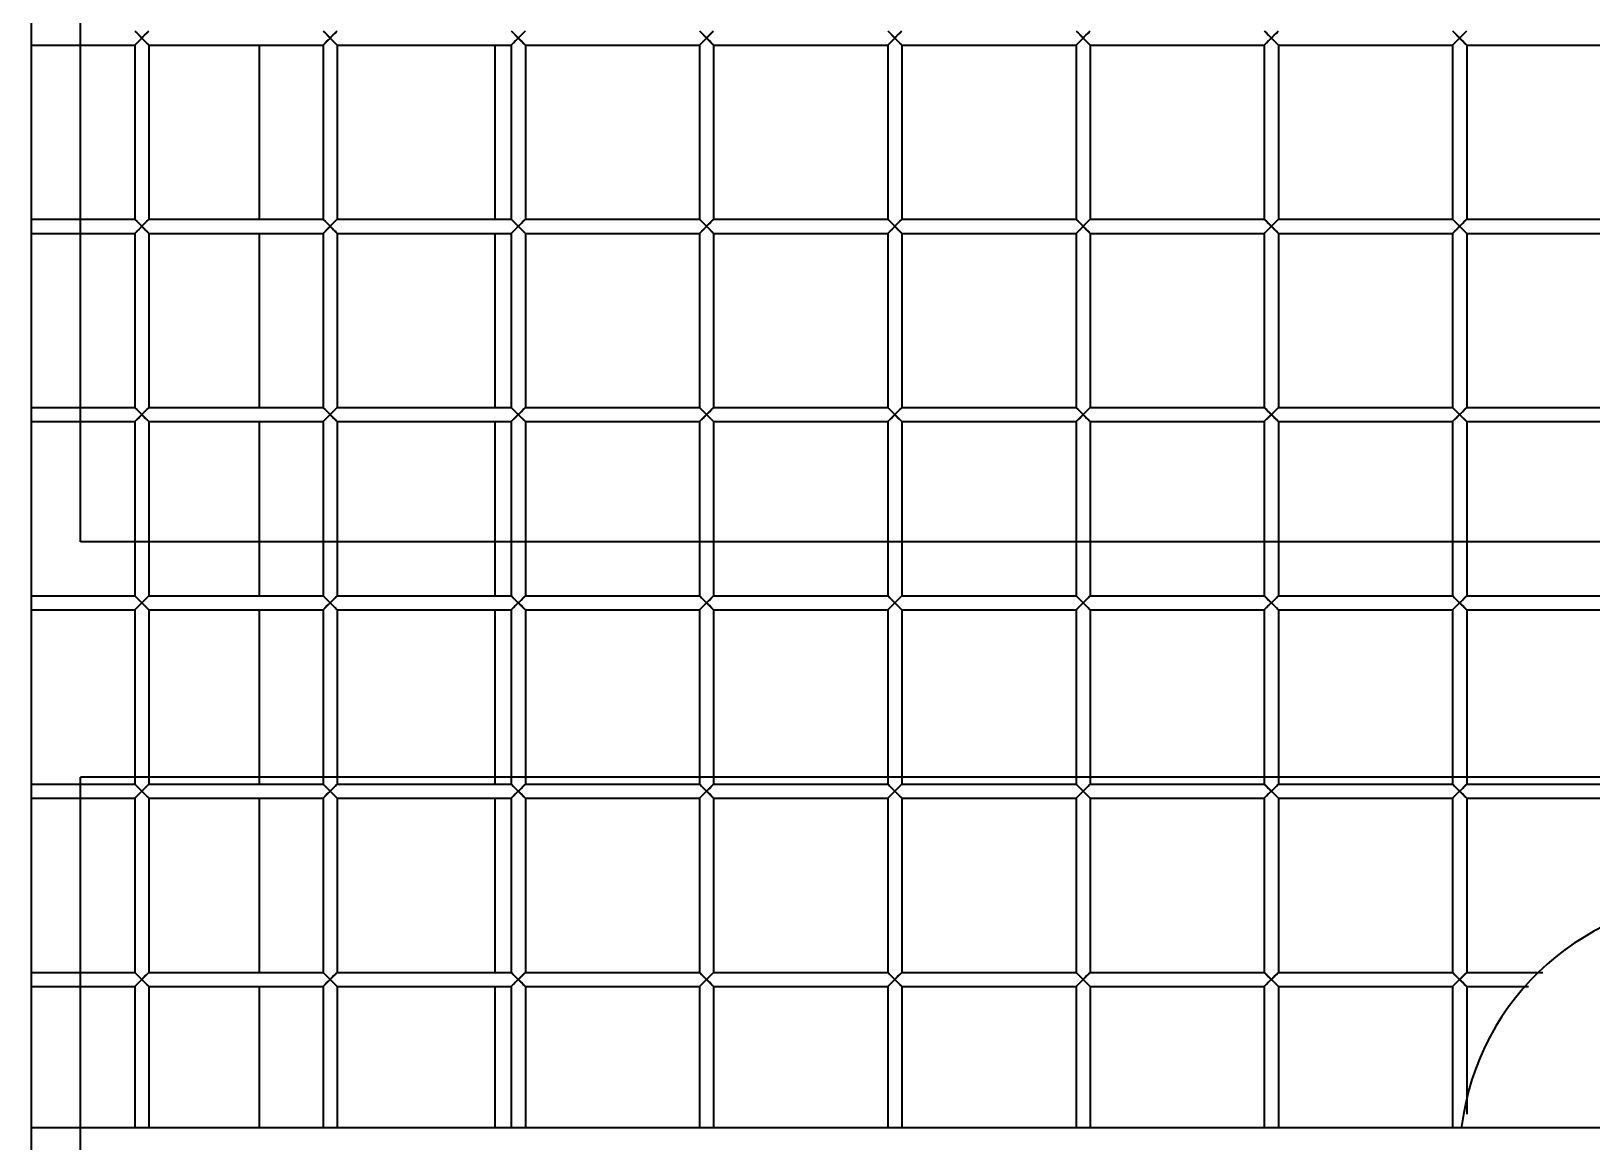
# Model space of a CAD drawing. Header units: millimetres. Extents: x 32496 to 166256, y 3504 to 23939.
# Drawn here: x 69754.5 to 70086.1, y 12553.7 to 12789.6 of the extents above; entities that cross this region are included whole.
import ezdxf

# ---------------------------------------------------------------- set-up
doc = ezdxf.new("R2010")
doc.units = ezdxf.units.MM
doc.layers.get('0').update_dxf_attribs({"lineweight": 35})

# ---------------------------------------------------------------- blocks, each defined once
blk = doc.blocks.new('DRGTJHYTHRTTR')
at = {"color": 7, "linetype": 'Continuous'}
for p, q in [((51844.04, -50285.69), (51844.04, -49732.69)), ((53199.04, -50285.69), (51844.04, -50285.69)), ((53199.04, -50335.69), (51844.04, -50335.69)), ((51844.04, -50735.69), (51844.04, -50335.69))]:
    blk.add_line(p, q, dxfattribs=at)
blk = doc.blocks.new('8-1250')
at = {"linetype": 'Continuous'}
for p, q in [((-3291.63, -33446.27), (-3291.63, -34431.79)), ((-3269.63, -34181.79), (-3268.13, -34183.29)), ((-3269.63, -34184.79), (-3266.63, -34181.79)), ((-3229.63, -34181.79), (-3228.13, -34183.29)), ((-3229.63, -34184.79), (-3226.63, -34181.79)), ((-3189.63, -34181.79), (-3188.13, -34183.29)), ((-3189.63, -34184.79), (-3186.63, -34181.79)), ((-3149.63, -34181.79), (-3148.13, -34183.29)), ((-3149.63, -34184.79), (-3146.63, -34181.79)), ((-3109.63, -34181.79), (-3108.13, -34183.29)), ((-3109.63, -34184.79), (-3106.63, -34181.79)), ((-3069.63, -34181.79), (-3068.13, -34183.29)), ((-3069.63, -34184.79), (-3066.63, -34181.79)), ((-3029.63, -34181.79), (-3028.13, -34183.29)), ((-3029.63, -34184.79), (-3026.63, -34181.79)), ((-2989.63, -34181.79), (-2988.13, -34183.29)), ((-2989.63, -34184.79), (-2986.63, -34181.79)), ((-3291.63, -34184.79), (-3269.63, -34184.79)), ((-3269.63, -34184.79), (-3269.63, -34221.79)), ((-3266.63, -34184.79), (-3268.13, -34183.29)), ((-3266.63, -34184.79), (-3266.63, -34221.79)), ((-3266.63, -34184.79), (-3229.63, -34184.79)), ((-3243.13, -34221.79), (-3243.13, -34184.79)), ((-3229.63, -34184.79), (-3229.63, -34221.79)), ((-3226.63, -34184.79), (-3228.13, -34183.29)), ((-3226.63, -34184.79), (-3226.63, -34221.79)), ((-3226.63, -34184.79), (-3189.63, -34184.79)), ((-3193.13, -34184.79), (-3193.13, -34221.79)), ((-3189.63, -34184.79), (-3189.63, -34221.79)), ((-3186.63, -34184.79), (-3188.13, -34183.29)), ((-3186.63, -34184.79), (-3186.63, -34221.79)), ((-3186.63, -34184.79), (-3149.63, -34184.79)), ((-3149.63, -34184.79), (-3149.63, -34221.79)), ((-3146.63, -34184.79), (-3148.13, -34183.29)), ((-3146.63, -34184.79), (-3146.63, -34221.79)), ((-3146.63, -34184.79), (-3109.63, -34184.79)), ((-3109.63, -34184.79), (-3109.63, -34221.79)), ((-3106.63, -34184.79), (-3108.13, -34183.29)), ((-3106.63, -34184.79), (-3106.63, -34221.79)), ((-3106.63, -34184.79), (-3069.63, -34184.79)), ((-3069.63, -34184.79), (-3069.63, -34221.79)), ((-3066.63, -34184.79), (-3068.13, -34183.29)), ((-3066.63, -34184.79), (-3066.63, -34221.79)), ((-3066.63, -34184.79), (-3029.63, -34184.79)), ((-3029.63, -34184.79), (-3029.63, -34221.79)), ((-3026.63, -34184.79), (-3028.13, -34183.29)), ((-3026.63, -34184.79), (-3026.63, -34221.79)), ((-3026.63, -34184.79), (-2989.63, -34184.79)), ((-2989.63, -34184.79), (-2989.63, -34221.79)), ((-2986.63, -34184.79), (-2988.13, -34183.29)), ((-2986.63, -34184.79), (-2986.63, -34221.79)), ((-2986.63, -34184.79), (-2949.63, -34184.79)), ((-3291.63, -34221.79), (-3269.63, -34221.79)), ((-3291.63, -34224.79), (-3269.63, -34224.79)), ((-3269.63, -34221.79), (-3268.13, -34223.29)), ((-3269.63, -34224.79), (-3266.63, -34221.79)), ((-3269.63, -34224.79), (-3269.63, -34261.79)), ((-3266.63, -34224.79), (-3268.13, -34223.29)), ((-3266.63, -34221.79), (-3229.63, -34221.79)), ((-3266.63, -34224.79), (-3266.63, -34261.79)), ((-3266.63, -34224.79), (-3229.63, -34224.79)), ((-3243.13, -34261.79), (-3243.13, -34224.79)), ((-3229.63, -34221.79), (-3228.13, -34223.29)), ((-3229.63, -34224.79), (-3226.63, -34221.79)), ((-3229.63, -34224.79), (-3229.63, -34261.79)), ((-3226.63, -34224.79), (-3228.13, -34223.29)), ((-3226.63, -34221.79), (-3189.63, -34221.79)), ((-3226.63, -34224.79), (-3226.63, -34261.79)), ((-3226.63, -34224.79), (-3189.63, -34224.79)), ((-3193.13, -34224.79), (-3193.13, -34261.79)), ((-3189.63, -34221.79), (-3188.13, -34223.29)), ((-3189.63, -34224.79), (-3186.63, -34221.79)), ((-3189.63, -34224.79), (-3189.63, -34261.79)), ((-3186.63, -34224.79), (-3188.13, -34223.29)), ((-3186.63, -34221.79), (-3149.63, -34221.79)), ((-3186.63, -34224.79), (-3186.63, -34261.79)), ((-3186.63, -34224.79), (-3149.63, -34224.79)), ((-3149.63, -34221.79), (-3148.13, -34223.29)), ((-3149.63, -34224.79), (-3146.63, -34221.79)), ((-3149.63, -34224.79), (-3149.63, -34261.79)), ((-3146.63, -34224.79), (-3148.13, -34223.29)), ((-3146.63, -34221.79), (-3109.63, -34221.79)), ((-3146.63, -34224.79), (-3146.63, -34261.79)), ((-3146.63, -34224.79), (-3109.63, -34224.79)), ((-3109.63, -34221.79), (-3108.13, -34223.29)), ((-3109.63, -34224.79), (-3106.63, -34221.79)), ((-3109.63, -34224.79), (-3109.63, -34261.79)), ((-3106.63, -34224.79), (-3108.13, -34223.29)), ((-3106.63, -34221.79), (-3069.63, -34221.79)), ((-3106.63, -34224.79), (-3106.63, -34261.79)), ((-3106.63, -34224.79), (-3069.63, -34224.79)), ((-3069.63, -34221.79), (-3068.13, -34223.29)), ((-3069.63, -34224.79), (-3066.63, -34221.79)), ((-3069.63, -34224.79), (-3069.63, -34261.79)), ((-3066.63, -34224.79), (-3068.13, -34223.29)), ((-3066.63, -34221.79), (-3029.63, -34221.79)), ((-3066.63, -34224.79), (-3066.63, -34261.79)), ((-3066.63, -34224.79), (-3029.63, -34224.79)), ((-3029.63, -34221.79), (-3028.13, -34223.29)), ((-3029.63, -34224.79), (-3026.63, -34221.79)), ((-3029.63, -34224.79), (-3029.63, -34261.79)), ((-3026.63, -34224.79), (-3028.13, -34223.29)), ((-3026.63, -34221.79), (-2989.63, -34221.79)), ((-3026.63, -34224.79), (-3026.63, -34261.79)), ((-3026.63, -34224.79), (-2989.63, -34224.79)), ((-2989.63, -34221.79), (-2988.13, -34223.29)), ((-2989.63, -34224.79), (-2986.63, -34221.79)), ((-2989.63, -34224.79), (-2989.63, -34261.79)), ((-2986.63, -34224.79), (-2988.13, -34223.29)), ((-2986.63, -34221.79), (-2949.63, -34221.79)), ((-2986.63, -34224.79), (-2986.63, -34261.79)), ((-2986.63, -34224.79), (-2949.63, -34224.79)), ((-3291.63, -34261.79), (-3269.63, -34261.79)), ((-3269.63, -34261.79), (-3268.13, -34263.29)), ((-3269.63, -34264.79), (-3266.63, -34261.79)), ((-3266.63, -34264.79), (-3268.13, -34263.29)), ((-3266.63, -34261.79), (-3229.63, -34261.79)), ((-3229.63, -34261.79), (-3228.13, -34263.29)), ((-3229.63, -34264.79), (-3226.63, -34261.79)), ((-3226.63, -34264.79), (-3228.13, -34263.29)), ((-3226.63, -34261.79), (-3189.63, -34261.79)), ((-3189.63, -34261.79), (-3188.13, -34263.29)), ((-3189.63, -34264.79), (-3186.63, -34261.79)), ((-3186.63, -34264.79), (-3188.13, -34263.29)), ((-3186.63, -34261.79), (-3149.63, -34261.79)), ((-3149.63, -34261.79), (-3148.13, -34263.29)), ((-3149.63, -34264.79), (-3146.63, -34261.79)), ((-3146.63, -34264.79), (-3148.13, -34263.29)), ((-3146.63, -34261.79), (-3109.63, -34261.79)), ((-3109.63, -34261.79), (-3108.13, -34263.29)), ((-3109.63, -34264.79), (-3106.63, -34261.79)), ((-3106.63, -34264.79), (-3108.13, -34263.29)), ((-3106.63, -34261.79), (-3069.63, -34261.79)), ((-3069.63, -34261.79), (-3068.13, -34263.29)), ((-3069.63, -34264.79), (-3066.63, -34261.79)), ((-3066.63, -34264.79), (-3068.13, -34263.29)), ((-3066.63, -34261.79), (-3029.63, -34261.79)), ((-3029.63, -34261.79), (-3028.13, -34263.29)), ((-3029.63, -34264.79), (-3026.63, -34261.79)), ((-3026.63, -34264.79), (-3028.13, -34263.29)), ((-3026.63, -34261.79), (-2989.63, -34261.79)), ((-2989.63, -34261.79), (-2988.13, -34263.29)), ((-2989.63, -34264.79), (-2986.63, -34261.79)), ((-2986.63, -34264.79), (-2988.13, -34263.29)), ((-2986.63, -34261.79), (-2949.63, -34261.79)), ((-3291.63, -34264.79), (-3269.63, -34264.79)), ((-3269.63, -34264.79), (-3269.63, -34301.79)), ((-3266.63, -34264.79), (-3266.63, -34301.79)), ((-3266.63, -34264.79), (-3229.63, -34264.79)), ((-3243.13, -34301.79), (-3243.13, -34264.79)), ((-3229.63, -34264.79), (-3229.63, -34301.79)), ((-3226.63, -34264.79), (-3226.63, -34301.79)), ((-3226.63, -34264.79), (-3189.63, -34264.79)), ((-3193.13, -34264.79), (-3193.13, -34301.79)), ((-3189.63, -34264.79), (-3189.63, -34301.79)), ((-3186.63, -34264.79), (-3186.63, -34301.79)), ((-3186.63, -34264.79), (-3149.63, -34264.79)), ((-3149.63, -34264.79), (-3149.63, -34301.79)), ((-3146.63, -34264.79), (-3146.63, -34301.79)), ((-3146.63, -34264.79), (-3109.63, -34264.79)), ((-3109.63, -34264.79), (-3109.63, -34301.79)), ((-3106.63, -34264.79), (-3106.63, -34301.79)), ((-3106.63, -34264.79), (-3069.63, -34264.79)), ((-3069.63, -34264.79), (-3069.63, -34301.79)), ((-3066.63, -34264.79), (-3066.63, -34301.79)), ((-3066.63, -34264.79), (-3029.63, -34264.79)), ((-3029.63, -34264.79), (-3029.63, -34301.79)), ((-3026.63, -34264.79), (-3026.63, -34301.79)), ((-3026.63, -34264.79), (-2989.63, -34264.79)), ((-2989.63, -34264.79), (-2989.63, -34301.79)), ((-2986.63, -34264.79), (-2986.63, -34301.79)), ((-2986.63, -34264.79), (-2949.63, -34264.79)), ((-3291.63, -34301.79), (-3269.63, -34301.79)), ((-3269.63, -34301.79), (-3268.13, -34303.29)), ((-3269.63, -34304.79), (-3266.63, -34301.79)), ((-3266.63, -34304.79), (-3268.13, -34303.29)), ((-3266.63, -34301.79), (-3229.63, -34301.79)), ((-3229.63, -34301.79), (-3228.13, -34303.29)), ((-3229.63, -34304.79), (-3226.63, -34301.79)), ((-3226.63, -34304.79), (-3228.13, -34303.29)), ((-3226.63, -34301.79), (-3189.63, -34301.79)), ((-3189.63, -34301.79), (-3188.13, -34303.29)), ((-3189.63, -34304.79), (-3186.63, -34301.79)), ((-3186.63, -34304.79), (-3188.13, -34303.29)), ((-3186.63, -34301.79), (-3149.63, -34301.79)), ((-3149.63, -34301.79), (-3148.13, -34303.29)), ((-3149.63, -34304.79), (-3146.63, -34301.79)), ((-3146.63, -34304.79), (-3148.13, -34303.29)), ((-3146.63, -34301.79), (-3109.63, -34301.79)), ((-3109.63, -34301.79), (-3108.13, -34303.29)), ((-3109.63, -34304.79), (-3106.63, -34301.79)), ((-3106.63, -34304.79), (-3108.13, -34303.29)), ((-3106.63, -34301.79), (-3069.63, -34301.79)), ((-3069.63, -34301.79), (-3068.13, -34303.29)), ((-3069.63, -34304.79), (-3066.63, -34301.79)), ((-3066.63, -34304.79), (-3068.13, -34303.29)), ((-3066.63, -34301.79), (-3029.63, -34301.79)), ((-3029.63, -34301.79), (-3028.13, -34303.29)), ((-3029.63, -34304.79), (-3026.63, -34301.79)), ((-3026.63, -34304.79), (-3028.13, -34303.29)), ((-3026.63, -34301.79), (-2989.63, -34301.79)), ((-2989.63, -34301.79), (-2988.13, -34303.29)), ((-2989.63, -34304.79), (-2986.63, -34301.79)), ((-2986.63, -34304.79), (-2988.13, -34303.29)), ((-2986.63, -34301.79), (-2949.63, -34301.79)), ((-3291.63, -34304.79), (-3269.63, -34304.79)), ((-3269.63, -34304.79), (-3269.63, -34341.79)), ((-3266.63, -34304.79), (-3266.63, -34341.79)), ((-3266.63, -34304.79), (-3229.63, -34304.79)), ((-3243.13, -34341.79), (-3243.13, -34304.79)), ((-3229.63, -34304.79), (-3229.63, -34341.79)), ((-3226.63, -34304.79), (-3226.63, -34341.79)), ((-3226.63, -34304.79), (-3189.63, -34304.79)), ((-3193.13, -34304.79), (-3193.13, -34341.79)), ((-3189.63, -34304.79), (-3189.63, -34341.79)), ((-3186.63, -34304.79), (-3186.63, -34341.79)), ((-3186.63, -34304.79), (-3149.63, -34304.79)), ((-3149.63, -34304.79), (-3149.63, -34341.79)), ((-3146.63, -34304.79), (-3146.63, -34341.79)), ((-3146.63, -34304.79), (-3109.63, -34304.79)), ((-3109.63, -34304.79), (-3109.63, -34341.79)), ((-3106.63, -34304.79), (-3106.63, -34341.79)), ((-3106.63, -34304.79), (-3069.63, -34304.79)), ((-3069.63, -34304.79), (-3069.63, -34341.79)), ((-3066.63, -34304.79), (-3066.63, -34341.79)), ((-3066.63, -34304.79), (-3029.63, -34304.79)), ((-3029.63, -34304.79), (-3029.63, -34341.79)), ((-3026.63, -34304.79), (-3026.63, -34341.79)), ((-3026.63, -34304.79), (-2989.63, -34304.79)), ((-2989.63, -34304.79), (-2989.63, -34341.79)), ((-2986.63, -34304.79), (-2986.63, -34341.79)), ((-2986.63, -34304.79), (-2949.63, -34304.79)), ((-3291.63, -34341.79), (-3269.63, -34341.79)), ((-3269.63, -34341.79), (-3268.13, -34343.29)), ((-3269.63, -34344.79), (-3266.63, -34341.79)), ((-3266.63, -34344.79), (-3268.13, -34343.29)), ((-3266.63, -34341.79), (-3229.63, -34341.79)), ((-3229.63, -34341.79), (-3228.13, -34343.29)), ((-3229.63, -34344.79), (-3226.63, -34341.79)), ((-3226.63, -34344.79), (-3228.13, -34343.29)), ((-3226.63, -34341.79), (-3189.63, -34341.79)), ((-3189.63, -34341.79), (-3188.13, -34343.29)), ((-3189.63, -34344.79), (-3186.63, -34341.79)), ((-3186.63, -34344.79), (-3188.13, -34343.29)), ((-3186.63, -34341.79), (-3149.63, -34341.79)), ((-3149.63, -34341.79), (-3148.13, -34343.29)), ((-3149.63, -34344.79), (-3146.63, -34341.79)), ((-3146.63, -34344.79), (-3148.13, -34343.29)), ((-3146.63, -34341.79), (-3109.63, -34341.79)), ((-3109.63, -34341.79), (-3108.13, -34343.29)), ((-3109.63, -34344.79), (-3106.63, -34341.79)), ((-3106.63, -34344.79), (-3108.13, -34343.29)), ((-3106.63, -34341.79), (-3069.63, -34341.79)), ((-3069.63, -34341.79), (-3068.13, -34343.29)), ((-3069.63, -34344.79), (-3066.63, -34341.79)), ((-3066.63, -34344.79), (-3068.13, -34343.29)), ((-3066.63, -34341.79), (-3029.63, -34341.79)), ((-3029.63, -34341.79), (-3028.13, -34343.29)), ((-3029.63, -34344.79), (-3026.63, -34341.79)), ((-3026.63, -34344.79), (-3028.13, -34343.29)), ((-3026.63, -34341.79), (-2989.63, -34341.79)), ((-2989.63, -34341.79), (-2988.13, -34343.29)), ((-2989.63, -34344.79), (-2986.63, -34341.79)), ((-2986.63, -34344.79), (-2988.13, -34343.29)), ((-2986.63, -34341.79), (-2949.63, -34341.79)), ((-3291.63, -34344.79), (-3269.63, -34344.79)), ((-3269.63, -34344.79), (-3269.63, -34381.79)), ((-3266.63, -34344.79), (-3266.63, -34381.79)), ((-3266.63, -34344.79), (-3229.63, -34344.79)), ((-3243.13, -34381.79), (-3243.13, -34344.79)), ((-3229.63, -34344.79), (-3229.63, -34381.79)), ((-3226.63, -34344.79), (-3226.63, -34381.79)), ((-3226.63, -34344.79), (-3189.63, -34344.79)), ((-3193.13, -34344.79), (-3193.13, -34381.79)), ((-3189.63, -34344.79), (-3189.63, -34381.79)), ((-3186.63, -34344.79), (-3186.63, -34381.79)), ((-3186.63, -34344.79), (-3149.63, -34344.79)), ((-3149.63, -34344.79), (-3149.63, -34381.79)), ((-3146.63, -34344.79), (-3146.63, -34381.79)), ((-3146.63, -34344.79), (-3109.63, -34344.79)), ((-3109.63, -34344.79), (-3109.63, -34381.79)), ((-3106.63, -34344.79), (-3106.63, -34381.79)), ((-3106.63, -34344.79), (-3069.63, -34344.79)), ((-3069.63, -34344.79), (-3069.63, -34381.79)), ((-3066.63, -34344.79), (-3066.63, -34381.79)), ((-3066.63, -34344.79), (-3029.63, -34344.79)), ((-3029.63, -34344.79), (-3029.63, -34381.79)), ((-3026.63, -34344.79), (-3026.63, -34381.79)), ((-3026.63, -34344.79), (-2989.63, -34344.79)), ((-2989.63, -34344.79), (-2989.63, -34381.79)), ((-2986.63, -34344.79), (-2986.63, -34381.79)), ((-2986.63, -34344.79), (-2949.63, -34344.79)), ((-3291.63, -34381.79), (-3269.63, -34381.79)), ((-3269.63, -34381.79), (-3268.13, -34383.29)), ((-3269.63, -34384.79), (-3266.63, -34381.79)), ((-3266.63, -34384.79), (-3268.13, -34383.29)), ((-3266.63, -34381.79), (-3229.63, -34381.79)), ((-3229.63, -34381.79), (-3228.13, -34383.29)), ((-3229.63, -34384.79), (-3226.63, -34381.79)), ((-3226.63, -34384.79), (-3228.13, -34383.29)), ((-3226.63, -34381.79), (-3189.63, -34381.79)), ((-3189.63, -34381.79), (-3188.13, -34383.29)), ((-3189.63, -34384.79), (-3186.63, -34381.79)), ((-3186.63, -34384.79), (-3188.13, -34383.29)), ((-3186.63, -34381.79), (-3149.63, -34381.79)), ((-3149.63, -34381.79), (-3148.13, -34383.29)), ((-3149.63, -34384.79), (-3146.63, -34381.79)), ((-3146.63, -34384.79), (-3148.13, -34383.29)), ((-3146.63, -34381.79), (-3109.63, -34381.79)), ((-3109.63, -34381.79), (-3108.13, -34383.29)), ((-3109.63, -34384.79), (-3106.63, -34381.79)), ((-3106.63, -34384.79), (-3108.13, -34383.29)), ((-3106.63, -34381.79), (-3069.63, -34381.79)), ((-3069.63, -34381.79), (-3068.13, -34383.29)), ((-3069.63, -34384.79), (-3066.63, -34381.79)), ((-3066.63, -34384.79), (-3068.13, -34383.29)), ((-3066.63, -34381.79), (-3029.63, -34381.79)), ((-3029.63, -34381.79), (-3028.13, -34383.29)), ((-3029.63, -34384.79), (-3026.63, -34381.79)), ((-3026.63, -34384.79), (-3028.13, -34383.29)), ((-3026.63, -34381.79), (-2989.63, -34381.79)), ((-2989.63, -34381.79), (-2988.13, -34383.29)), ((-2989.63, -34384.79), (-2986.63, -34381.79)), ((-2986.63, -34384.79), (-2988.13, -34383.29)), ((-2986.63, -34381.79), (-2970.48, -34381.79)), ((-3291.63, -34384.79), (-3269.63, -34384.79)), ((-3269.63, -34384.79), (-3269.63, -34414.79)), ((-3266.63, -34384.79), (-3266.63, -34414.79)), ((-3266.63, -34384.79), (-3229.63, -34384.79)), ((-3243.13, -34414.79), (-3243.13, -34384.79)), ((-3229.63, -34384.79), (-3229.63, -34414.79)), ((-3226.63, -34384.79), (-3226.63, -34414.79)), ((-3226.63, -34384.79), (-3189.63, -34384.79)), ((-3193.13, -34384.79), (-3193.13, -34414.79)), ((-3189.63, -34384.79), (-3189.63, -34414.79)), ((-3186.63, -34384.79), (-3186.63, -34414.79)), ((-3186.63, -34384.79), (-3149.63, -34384.79)), ((-3149.63, -34384.79), (-3149.63, -34414.79)), ((-3146.63, -34384.79), (-3146.63, -34414.79)), ((-3146.63, -34384.79), (-3109.63, -34384.79)), ((-3109.63, -34384.79), (-3109.63, -34414.79)), ((-3106.63, -34384.79), (-3106.63, -34414.79)), ((-3106.63, -34384.79), (-3069.63, -34384.79)), ((-3069.63, -34384.79), (-3069.63, -34414.79)), ((-3066.63, -34384.79), (-3066.63, -34414.79)), ((-3066.63, -34384.79), (-3029.63, -34384.79)), ((-3029.63, -34384.79), (-3029.63, -34414.79)), ((-3026.63, -34384.79), (-3026.63, -34414.79)), ((-3026.63, -34384.79), (-2989.63, -34384.79)), ((-2989.63, -34384.79), (-2989.63, -34414.79)), ((-2986.63, -34384.79), (-2986.63, -34411.89)), ((-2986.63, -34384.79), (-2973.48, -34384.79)), ((-2665.63, -34414.79), (-3291.63, -34414.79))]:
    blk.add_line(p, q, dxfattribs=at)
for points in [[(-3269.51, -34181.9), (-3269.2, -34182.22), (-3268.71, -34182.71), (-3267.54, -34183.88)], [(-3268.13, -34183.29), (-3268.72, -34183.88), (-3269.19, -34184.35)], [(-3268.13, -34183.29), (-3267.54, -34182.7), (-3267.07, -34182.23), (-3266.74, -34181.9)], [(-3266.74, -34184.67), (-3267.07, -34184.35), (-3267.54, -34183.88)], [(-3229.51, -34181.9), (-3229.2, -34182.22), (-3228.71, -34182.71), (-3227.54, -34183.88)], [(-3228.13, -34183.29), (-3228.72, -34183.88), (-3229.19, -34184.35)], [(-3228.13, -34183.29), (-3227.54, -34182.7), (-3227.07, -34182.23), (-3226.74, -34181.9)], [(-3226.74, -34184.67), (-3227.07, -34184.35), (-3227.54, -34183.88)], [(-3189.51, -34181.9), (-3189.2, -34182.22), (-3188.71, -34182.71), (-3187.54, -34183.88)], [(-3188.13, -34183.29), (-3188.72, -34183.88), (-3189.19, -34184.35)], [(-3188.13, -34183.29), (-3187.54, -34182.7), (-3187.07, -34182.23), (-3186.74, -34181.9)], [(-3186.74, -34184.67), (-3187.07, -34184.35), (-3187.54, -34183.88)], [(-3149.51, -34181.9), (-3149.2, -34182.22), (-3148.71, -34182.71), (-3147.54, -34183.88)], [(-3148.13, -34183.29), (-3148.72, -34183.88), (-3149.19, -34184.35)], [(-3148.13, -34183.29), (-3147.54, -34182.7), (-3147.07, -34182.23), (-3146.74, -34181.9)], [(-3146.74, -34184.67), (-3147.07, -34184.35), (-3147.54, -34183.88)], [(-3109.51, -34181.9), (-3109.2, -34182.22), (-3108.71, -34182.71), (-3107.54, -34183.88)], [(-3108.13, -34183.29), (-3108.72, -34183.88), (-3109.19, -34184.35)], [(-3108.13, -34183.29), (-3107.54, -34182.7), (-3107.07, -34182.23), (-3106.74, -34181.9)], [(-3106.74, -34184.67), (-3107.07, -34184.35), (-3107.54, -34183.88)], [(-3069.51, -34181.9), (-3069.2, -34182.22), (-3068.71, -34182.71), (-3067.54, -34183.88)], [(-3068.13, -34183.29), (-3068.72, -34183.88), (-3069.19, -34184.35)], [(-3068.13, -34183.29), (-3067.54, -34182.7), (-3067.07, -34182.23), (-3066.74, -34181.9)], [(-3066.74, -34184.67), (-3067.07, -34184.35), (-3067.54, -34183.88)], [(-3029.51, -34181.9), (-3029.2, -34182.22), (-3028.71, -34182.71), (-3027.54, -34183.88)], [(-3028.13, -34183.29), (-3028.72, -34183.88), (-3029.19, -34184.35)], [(-3028.13, -34183.29), (-3027.54, -34182.7), (-3027.07, -34182.23), (-3026.74, -34181.9)], [(-3026.74, -34184.67), (-3027.07, -34184.35), (-3027.54, -34183.88)], [(-2989.51, -34181.9), (-2989.2, -34182.22), (-2988.71, -34182.71), (-2987.54, -34183.88)], [(-2988.13, -34183.29), (-2988.72, -34183.88), (-2989.19, -34184.35)], [(-2988.13, -34183.29), (-2987.54, -34182.7), (-2987.07, -34182.23), (-2986.74, -34181.9)], [(-2986.74, -34184.67), (-2987.07, -34184.35), (-2987.54, -34183.88)], [(-3269.51, -34221.9), (-3269.2, -34222.22), (-3268.71, -34222.71), (-3267.54, -34223.88)], [(-3268.13, -34223.29), (-3268.72, -34223.88), (-3269.19, -34224.35)], [(-3268.13, -34223.29), (-3267.54, -34222.7), (-3267.07, -34222.23), (-3266.74, -34221.9)], [(-3266.74, -34224.67), (-3267.07, -34224.35), (-3267.54, -34223.88)], [(-3229.51, -34221.9), (-3229.2, -34222.22), (-3228.71, -34222.71), (-3227.54, -34223.88)], [(-3228.13, -34223.29), (-3228.72, -34223.88), (-3229.19, -34224.35)], [(-3228.13, -34223.29), (-3227.54, -34222.7), (-3227.07, -34222.23), (-3226.74, -34221.9)], [(-3226.74, -34224.67), (-3227.07, -34224.35), (-3227.54, -34223.88)], [(-3189.51, -34221.9), (-3189.2, -34222.22), (-3188.71, -34222.71), (-3187.54, -34223.88)], [(-3188.13, -34223.29), (-3188.72, -34223.88), (-3189.19, -34224.35)], [(-3188.13, -34223.29), (-3187.54, -34222.7), (-3187.07, -34222.23), (-3186.74, -34221.9)], [(-3186.74, -34224.67), (-3187.07, -34224.35), (-3187.54, -34223.88)], [(-3149.51, -34221.9), (-3149.2, -34222.22), (-3148.71, -34222.71), (-3147.54, -34223.88)], [(-3148.13, -34223.29), (-3148.72, -34223.88), (-3149.19, -34224.35)], [(-3148.13, -34223.29), (-3147.54, -34222.7), (-3147.07, -34222.23), (-3146.74, -34221.9)], [(-3146.74, -34224.67), (-3147.07, -34224.35), (-3147.54, -34223.88)], [(-3109.51, -34221.9), (-3109.2, -34222.22), (-3108.71, -34222.71), (-3107.54, -34223.88)], [(-3108.13, -34223.29), (-3108.72, -34223.88), (-3109.19, -34224.35)], [(-3108.13, -34223.29), (-3107.54, -34222.7), (-3107.07, -34222.23), (-3106.74, -34221.9)], [(-3106.74, -34224.67), (-3107.07, -34224.35), (-3107.54, -34223.88)], [(-3069.51, -34221.9), (-3069.2, -34222.22), (-3068.71, -34222.71), (-3067.54, -34223.88)], [(-3068.13, -34223.29), (-3068.72, -34223.88), (-3069.19, -34224.35)], [(-3068.13, -34223.29), (-3067.54, -34222.7), (-3067.07, -34222.23), (-3066.74, -34221.9)], [(-3066.74, -34224.67), (-3067.07, -34224.35), (-3067.54, -34223.88)], [(-3029.51, -34221.9), (-3029.2, -34222.22), (-3028.71, -34222.71), (-3027.54, -34223.88)], [(-3028.13, -34223.29), (-3028.72, -34223.88), (-3029.19, -34224.35)], [(-3028.13, -34223.29), (-3027.54, -34222.7), (-3027.07, -34222.23), (-3026.74, -34221.9)], [(-3026.74, -34224.67), (-3027.07, -34224.35), (-3027.54, -34223.88)], [(-2989.51, -34221.9), (-2989.2, -34222.22), (-2988.71, -34222.71), (-2987.54, -34223.88)], [(-2988.13, -34223.29), (-2988.72, -34223.88), (-2989.19, -34224.35)], [(-2988.13, -34223.29), (-2987.54, -34222.7), (-2987.07, -34222.23), (-2986.74, -34221.9)], [(-2986.74, -34224.67), (-2987.07, -34224.35), (-2987.54, -34223.88)], [(-3269.51, -34261.9), (-3269.2, -34262.22), (-3268.71, -34262.71), (-3267.54, -34263.88)], [(-3268.13, -34263.29), (-3268.72, -34263.88), (-3269.19, -34264.35)], [(-3268.13, -34263.29), (-3267.54, -34262.7), (-3267.07, -34262.23), (-3266.74, -34261.9)], [(-3266.74, -34264.67), (-3267.07, -34264.35), (-3267.54, -34263.88)], [(-3229.51, -34261.9), (-3229.2, -34262.22), (-3228.71, -34262.71), (-3227.54, -34263.88)], [(-3228.13, -34263.29), (-3228.72, -34263.88), (-3229.19, -34264.35)], [(-3228.13, -34263.29), (-3227.54, -34262.7), (-3227.07, -34262.23), (-3226.74, -34261.9)], [(-3226.74, -34264.67), (-3227.07, -34264.35), (-3227.54, -34263.88)], [(-3189.51, -34261.9), (-3189.2, -34262.22), (-3188.71, -34262.71), (-3187.54, -34263.88)], [(-3188.13, -34263.29), (-3188.72, -34263.88), (-3189.19, -34264.35)], [(-3188.13, -34263.29), (-3187.54, -34262.7), (-3187.07, -34262.23), (-3186.74, -34261.9)], [(-3186.74, -34264.67), (-3187.07, -34264.35), (-3187.54, -34263.88)], [(-3149.51, -34261.9), (-3149.2, -34262.22), (-3148.71, -34262.71), (-3147.54, -34263.88)], [(-3148.13, -34263.29), (-3148.72, -34263.88), (-3149.19, -34264.35)], [(-3148.13, -34263.29), (-3147.54, -34262.7), (-3147.07, -34262.23), (-3146.74, -34261.9)], [(-3146.74, -34264.67), (-3147.07, -34264.35), (-3147.54, -34263.88)], [(-3109.51, -34261.9), (-3109.2, -34262.22), (-3108.71, -34262.71), (-3107.54, -34263.88)], [(-3108.13, -34263.29), (-3108.72, -34263.88), (-3109.19, -34264.35)], [(-3108.13, -34263.29), (-3107.54, -34262.7), (-3107.07, -34262.23), (-3106.74, -34261.9)], [(-3106.74, -34264.67), (-3107.07, -34264.35), (-3107.54, -34263.88)], [(-3069.51, -34261.9), (-3069.2, -34262.22), (-3068.71, -34262.71), (-3067.54, -34263.88)], [(-3068.13, -34263.29), (-3068.72, -34263.88), (-3069.19, -34264.35)], [(-3068.13, -34263.29), (-3067.54, -34262.7), (-3067.07, -34262.23), (-3066.74, -34261.9)], [(-3066.74, -34264.67), (-3067.07, -34264.35), (-3067.54, -34263.88)], [(-3029.51, -34261.9), (-3029.2, -34262.22), (-3028.71, -34262.71), (-3027.54, -34263.88)], [(-3028.13, -34263.29), (-3028.72, -34263.88), (-3029.19, -34264.35)], [(-3028.13, -34263.29), (-3027.54, -34262.7), (-3027.07, -34262.23), (-3026.74, -34261.9)], [(-3026.74, -34264.67), (-3027.07, -34264.35), (-3027.54, -34263.88)], [(-2989.51, -34261.9), (-2989.2, -34262.22), (-2988.71, -34262.71), (-2987.54, -34263.88)], [(-2988.13, -34263.29), (-2988.72, -34263.88), (-2989.19, -34264.35)], [(-2988.13, -34263.29), (-2987.54, -34262.7), (-2987.07, -34262.23), (-2986.74, -34261.9)], [(-2986.74, -34264.67), (-2987.07, -34264.35), (-2987.54, -34263.88)], [(-3269.51, -34301.9), (-3269.2, -34302.22), (-3268.71, -34302.71), (-3267.54, -34303.88)], [(-3268.13, -34303.29), (-3268.72, -34303.88), (-3269.19, -34304.35)], [(-3268.13, -34303.29), (-3267.54, -34302.7), (-3267.07, -34302.23), (-3266.74, -34301.9)], [(-3266.74, -34304.67), (-3267.07, -34304.35), (-3267.54, -34303.88)], [(-3229.51, -34301.9), (-3229.2, -34302.22), (-3228.71, -34302.71), (-3227.54, -34303.88)], [(-3228.13, -34303.29), (-3228.72, -34303.88), (-3229.19, -34304.35)], [(-3228.13, -34303.29), (-3227.54, -34302.7), (-3227.07, -34302.23), (-3226.74, -34301.9)], [(-3226.74, -34304.67), (-3227.07, -34304.35), (-3227.54, -34303.88)], [(-3189.51, -34301.9), (-3189.2, -34302.22), (-3188.71, -34302.71), (-3187.54, -34303.88)], [(-3188.13, -34303.29), (-3188.72, -34303.88), (-3189.19, -34304.35)], [(-3188.13, -34303.29), (-3187.54, -34302.7), (-3187.07, -34302.23), (-3186.74, -34301.9)], [(-3186.74, -34304.67), (-3187.07, -34304.35), (-3187.54, -34303.88)], [(-3149.51, -34301.9), (-3149.2, -34302.22), (-3148.71, -34302.71), (-3147.54, -34303.88)], [(-3148.13, -34303.29), (-3148.72, -34303.88), (-3149.19, -34304.35)], [(-3148.13, -34303.29), (-3147.54, -34302.7), (-3147.07, -34302.23), (-3146.74, -34301.9)], [(-3146.74, -34304.67), (-3147.07, -34304.35), (-3147.54, -34303.88)], [(-3109.51, -34301.9), (-3109.2, -34302.22), (-3108.71, -34302.71), (-3107.54, -34303.88)], [(-3108.13, -34303.29), (-3108.72, -34303.88), (-3109.19, -34304.35)], [(-3108.13, -34303.29), (-3107.54, -34302.7), (-3107.07, -34302.23), (-3106.74, -34301.9)], [(-3106.74, -34304.67), (-3107.07, -34304.35), (-3107.54, -34303.88)], [(-3069.51, -34301.9), (-3069.2, -34302.22), (-3068.71, -34302.71), (-3067.54, -34303.88)], [(-3068.13, -34303.29), (-3068.72, -34303.88), (-3069.19, -34304.35)], [(-3068.13, -34303.29), (-3067.54, -34302.7), (-3067.07, -34302.23), (-3066.74, -34301.9)], [(-3066.74, -34304.67), (-3067.07, -34304.35), (-3067.54, -34303.88)], [(-3029.51, -34301.9), (-3029.2, -34302.22), (-3028.71, -34302.71), (-3027.54, -34303.88)], [(-3028.13, -34303.29), (-3028.72, -34303.88), (-3029.19, -34304.35)], [(-3028.13, -34303.29), (-3027.54, -34302.7), (-3027.07, -34302.23), (-3026.74, -34301.9)], [(-3026.74, -34304.67), (-3027.07, -34304.35), (-3027.54, -34303.88)], [(-2989.51, -34301.9), (-2989.2, -34302.22), (-2988.71, -34302.71), (-2987.54, -34303.88)], [(-2988.13, -34303.29), (-2988.72, -34303.88), (-2989.19, -34304.35)], [(-2988.13, -34303.29), (-2987.54, -34302.7), (-2987.07, -34302.23), (-2986.74, -34301.9)], [(-2986.74, -34304.67), (-2987.07, -34304.35), (-2987.54, -34303.88)], [(-3269.51, -34341.9), (-3269.2, -34342.22), (-3268.71, -34342.71), (-3267.54, -34343.88)], [(-3268.13, -34343.29), (-3268.72, -34343.88), (-3269.19, -34344.35)], [(-3268.13, -34343.29), (-3267.54, -34342.7), (-3267.07, -34342.23), (-3266.74, -34341.9)], [(-3266.74, -34344.67), (-3267.07, -34344.35), (-3267.54, -34343.88)], [(-3229.51, -34341.9), (-3229.2, -34342.22), (-3228.71, -34342.71), (-3227.54, -34343.88)], [(-3228.13, -34343.29), (-3228.72, -34343.88), (-3229.19, -34344.35)], [(-3228.13, -34343.29), (-3227.54, -34342.7), (-3227.07, -34342.23), (-3226.74, -34341.9)], [(-3226.74, -34344.67), (-3227.07, -34344.35), (-3227.54, -34343.88)], [(-3189.51, -34341.9), (-3189.2, -34342.22), (-3188.71, -34342.71), (-3187.54, -34343.88)], [(-3188.13, -34343.29), (-3188.72, -34343.88), (-3189.19, -34344.35)], [(-3188.13, -34343.29), (-3187.54, -34342.7), (-3187.07, -34342.23), (-3186.74, -34341.9)], [(-3186.74, -34344.67), (-3187.07, -34344.35), (-3187.54, -34343.88)], [(-3149.51, -34341.9), (-3149.2, -34342.22), (-3148.71, -34342.71), (-3147.54, -34343.88)], [(-3148.13, -34343.29), (-3148.72, -34343.88), (-3149.19, -34344.35)], [(-3148.13, -34343.29), (-3147.54, -34342.7), (-3147.07, -34342.23), (-3146.74, -34341.9)], [(-3146.74, -34344.67), (-3147.07, -34344.35), (-3147.54, -34343.88)], [(-3109.51, -34341.9), (-3109.2, -34342.22), (-3108.71, -34342.71), (-3107.54, -34343.88)], [(-3108.13, -34343.29), (-3108.72, -34343.88), (-3109.19, -34344.35)], [(-3108.13, -34343.29), (-3107.54, -34342.7), (-3107.07, -34342.23), (-3106.74, -34341.9)], [(-3106.74, -34344.67), (-3107.07, -34344.35), (-3107.54, -34343.88)], [(-3069.51, -34341.9), (-3069.2, -34342.22), (-3068.71, -34342.71), (-3067.54, -34343.88)], [(-3068.13, -34343.29), (-3068.72, -34343.88), (-3069.19, -34344.35)], [(-3068.13, -34343.29), (-3067.54, -34342.7), (-3067.07, -34342.23), (-3066.74, -34341.9)], [(-3066.74, -34344.67), (-3067.07, -34344.35), (-3067.54, -34343.88)], [(-3029.51, -34341.9), (-3029.2, -34342.22), (-3028.71, -34342.71), (-3027.54, -34343.88)], [(-3028.13, -34343.29), (-3028.72, -34343.88), (-3029.19, -34344.35)], [(-3028.13, -34343.29), (-3027.54, -34342.7), (-3027.07, -34342.23), (-3026.74, -34341.9)], [(-3026.74, -34344.67), (-3027.07, -34344.35), (-3027.54, -34343.88)], [(-2989.51, -34341.9), (-2989.2, -34342.22), (-2988.71, -34342.71), (-2987.54, -34343.88)], [(-2988.13, -34343.29), (-2988.72, -34343.88), (-2989.19, -34344.35)], [(-2988.13, -34343.29), (-2987.54, -34342.7), (-2987.07, -34342.23), (-2986.74, -34341.9)], [(-2986.74, -34344.67), (-2987.07, -34344.35), (-2987.54, -34343.88)], [(-3269.51, -34381.9), (-3269.2, -34382.22), (-3268.71, -34382.71), (-3267.54, -34383.88)], [(-3268.13, -34383.29), (-3268.72, -34383.88), (-3269.19, -34384.35)], [(-3268.13, -34383.29), (-3267.54, -34382.7), (-3267.07, -34382.23), (-3266.74, -34381.9)], [(-3266.74, -34384.67), (-3267.07, -34384.35), (-3267.54, -34383.88)], [(-3229.51, -34381.9), (-3229.2, -34382.22), (-3228.71, -34382.71), (-3227.54, -34383.88)], [(-3228.13, -34383.29), (-3228.72, -34383.88), (-3229.19, -34384.35)], [(-3228.13, -34383.29), (-3227.54, -34382.7), (-3227.07, -34382.23), (-3226.74, -34381.9)], [(-3226.74, -34384.67), (-3227.07, -34384.35), (-3227.54, -34383.88)], [(-3189.51, -34381.9), (-3189.2, -34382.22), (-3188.71, -34382.71), (-3187.54, -34383.88)], [(-3188.13, -34383.29), (-3188.72, -34383.88), (-3189.19, -34384.35)], [(-3188.13, -34383.29), (-3187.54, -34382.7), (-3187.07, -34382.23), (-3186.74, -34381.9)], [(-3186.74, -34384.67), (-3187.07, -34384.35), (-3187.54, -34383.88)], [(-3149.51, -34381.9), (-3149.2, -34382.22), (-3148.71, -34382.71), (-3147.54, -34383.88)], [(-3148.13, -34383.29), (-3148.72, -34383.88), (-3149.19, -34384.35)], [(-3148.13, -34383.29), (-3147.54, -34382.7), (-3147.07, -34382.23), (-3146.74, -34381.9)], [(-3146.74, -34384.67), (-3147.07, -34384.35), (-3147.54, -34383.88)], [(-3109.51, -34381.9), (-3109.2, -34382.22), (-3108.71, -34382.71), (-3107.54, -34383.88)], [(-3108.13, -34383.29), (-3108.72, -34383.88), (-3109.19, -34384.35)], [(-3108.13, -34383.29), (-3107.54, -34382.7), (-3107.07, -34382.23), (-3106.74, -34381.9)], [(-3106.74, -34384.67), (-3107.07, -34384.35), (-3107.54, -34383.88)], [(-3069.51, -34381.9), (-3069.2, -34382.22), (-3068.71, -34382.71), (-3067.54, -34383.88)], [(-3068.13, -34383.29), (-3068.72, -34383.88), (-3069.19, -34384.35)], [(-3068.13, -34383.29), (-3067.54, -34382.7), (-3067.07, -34382.23), (-3066.74, -34381.9)], [(-3066.74, -34384.67), (-3067.07, -34384.35), (-3067.54, -34383.88)], [(-3029.51, -34381.9), (-3029.2, -34382.22), (-3028.71, -34382.71), (-3027.54, -34383.88)], [(-3028.13, -34383.29), (-3028.72, -34383.88), (-3029.19, -34384.35)], [(-3028.13, -34383.29), (-3027.54, -34382.7), (-3027.07, -34382.23), (-3026.74, -34381.9)], [(-3026.74, -34384.67), (-3027.07, -34384.35), (-3027.54, -34383.88)], [(-2989.51, -34381.9), (-2989.2, -34382.22), (-2988.71, -34382.71), (-2987.54, -34383.88)], [(-2988.13, -34383.29), (-2988.72, -34383.88), (-2989.19, -34384.35)], [(-2988.13, -34383.29), (-2987.54, -34382.7), (-2987.07, -34382.23), (-2986.74, -34381.9)], [(-2986.74, -34384.67), (-2987.07, -34384.35), (-2987.54, -34383.88)]]:
    blk.add_lwpolyline(points, dxfattribs=at)
blk.add_arc((-2933.13, -34421.29), 55, 6.9888, 172.9825, dxfattribs=at)

msp = doc.modelspace()

# ---------------------------------------------------------------- block references
at = {"color": 6}
msp.add_blockref('8-1250', (73046.131, 46971.457), dxfattribs=at)
msp.add_blockref('DRGTJHYTHRTTR', (17920.951, 62966.819))

doc.saveas('drawing.dxf')
